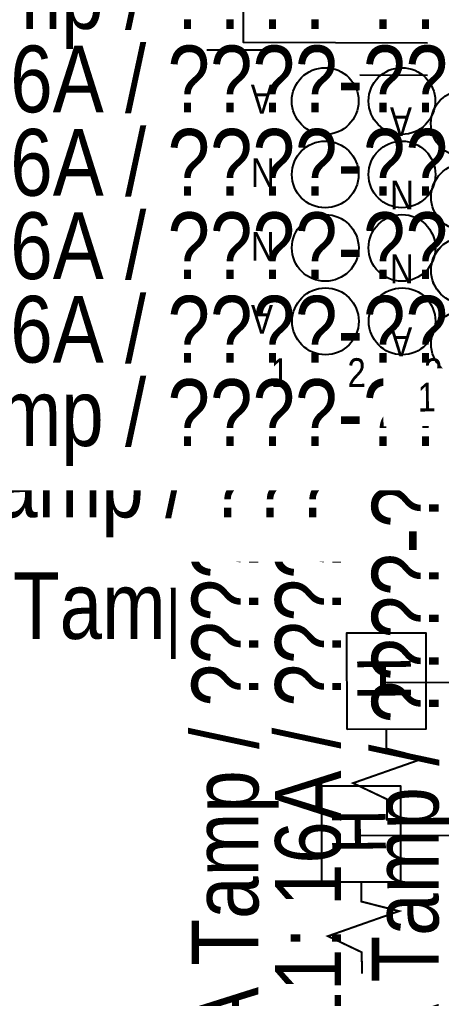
# Model space of a CAD drawing. Extents: x -24 to 1655, y -25 to 61.
# Drawn here: x -10.33 to -4.01, y -11.7 to 2.97 of the extents above; entities that cross this region are included whole.
import ezdxf
from ezdxf.enums import TextEntityAlignment as Align

# ---------------------------------------------------------------- set-up
doc = ezdxf.new("R2010")
doc.units = 0
doc.header["$MEASUREMENT"] = 0
doc.linetypes.add('DASHED', pattern=[0.75, 0.5, -0.25])
for name, color, linetype in [('01 - Diversen', 7, 'Continuous'), ('01 - Station', 7, 'Continuous'), ('PREVIEW_SOURCE', 7, 'Continuous')]:
    doc.layers.add(name, color=color, linetype=linetype)
for name, color, linetype, lineweight in [('Aansluiting LS K01', 120, 'DASHED', 0), ('Aansluiting LS K02', 52, 'DASHED', 0), ('Aansluiting LS K03', 5, 'DASHED', 0), ('Aansluiting LS K06', 30, 'DASHED', 0), ('Aansluiting LS K07', 252, 'DASHED', 0), ('Aansluiting LS K08', 244, 'DASHED', 0), ('Aansluiting LS K09', 104, 'DASHED', 0), ('Aansluiting LS K10', 1, 'DASHED', 0), ('Aansluiting LS K11', 190, 'DASHED', 0), ('Aansluiting LS K12', 201, 'DASHED', 0), ('AANSLUITKAST', 7, 'Continuous', 0)]:
    doc.layers.add(name, color=color, linetype=linetype, lineweight=lineweight)
doc.layers.add('Aansluiting LS K04', color=7, linetype='DASHED', lineweight=0, true_color=0x00f000)
doc.layers.add('Aansluiting LS K05', color=7, linetype='DASHED', lineweight=0, true_color=0xeb00eb)
doc.styles.add('TECHBASE_ARIAL_NOVA_LIGHT', font='ArialNova-Light.ttf')

# ---------------------------------------------------------------- blocks, each defined once
blk = doc.blocks.new('TB_LS KAST BEHOUDEN__40955691265E_CF6EBBA4_ANL1')
at = {"layer": '01 - Station', "const_width": 0.1}
blk.add_lwpolyline([(-4.014, 1.612), (4.014, 1.545), (4.014, -1.612), (-4.014, -1.545)], close=True, dxfattribs=at)
at = {"style": 'TECHBASE_ARIAL_NOVA_LIGHT'}
blk.add_attdef('LS_KAST', (-3.508, 0.15), '', height=1, dxfattribs=at)
blk = doc.blocks.new('TB_RT 1-12 LS__40955691265E_2D0FA900_ANL1_RT_BACK1')
at = {"linetype": 'DASHED'}
blk.add_wipeout([(-24.514, 8.123), (3.176, 8.123), (3.176, -7.515), (-24.514, -7.515)], dxfattribs=at)
at = {"layer": 'Aansluiting LS K09', "linetype": 'Continuous'}
blk.add_circle((2.263, 3.637), 0.5, dxfattribs=at)
at = {"layer": 'Aansluiting LS K10', "linetype": 'Continuous'}
blk.add_circle((2.263, 4.887), 0.5, dxfattribs=at)
at = {"layer": 'Aansluiting LS K11', "linetype": 'Continuous'}
blk.add_circle((2.263, 6.137), 0.5, dxfattribs=at)
at = {"layer": 'Aansluiting LS K12', "linetype": 'Continuous'}
blk.add_circle((2.263, 7.387), 0.5, dxfattribs=at)
at = {"layer": 'Aansluiting LS K01', "style": 'TECHBASE_ARIAL_NOVA_LIGHT'}
blk.add_attdef('RT_01:', text='', height=1, dxfattribs=at).set_placement((1.263, -6.85), align=Align.RIGHT)
at = {"layer": 'Aansluiting LS K02', "style": 'TECHBASE_ARIAL_NOVA_LIGHT'}
blk.add_attdef('RT_02:', text='', height=1, dxfattribs=at).set_placement((1.263, -5.6), align=Align.RIGHT)
at = {"layer": 'Aansluiting LS K03', "style": 'TECHBASE_ARIAL_NOVA_LIGHT'}
blk.add_attdef('RT_03:', text='', height=1, dxfattribs=at).set_placement((1.263, -4.349), align=Align.RIGHT)
at = {"layer": 'Aansluiting LS K04', "style": 'TECHBASE_ARIAL_NOVA_LIGHT'}
blk.add_attdef('RT_04:', text='', height=1, dxfattribs=at).set_placement((1.263, -3.1), align=Align.RIGHT)
at = {"layer": 'Aansluiting LS K05', "style": 'TECHBASE_ARIAL_NOVA_LIGHT'}
blk.add_attdef('RT_05:', text='', height=1, dxfattribs=at).set_placement((1.263, -1.85), align=Align.RIGHT)
at = {"layer": 'Aansluiting LS K06', "style": 'TECHBASE_ARIAL_NOVA_LIGHT'}
blk.add_attdef('RT_06:', text='', height=1, dxfattribs=at).set_placement((1.263, -0.6), align=Align.RIGHT)
at = {"layer": 'Aansluiting LS K07', "style": 'TECHBASE_ARIAL_NOVA_LIGHT'}
blk.add_attdef('RT_07:', text='', height=1, dxfattribs=at).set_placement((1.263, 0.65), align=Align.RIGHT)
at = {"layer": 'Aansluiting LS K08', "style": 'TECHBASE_ARIAL_NOVA_LIGHT'}
blk.add_attdef('RT_08:', text='', height=1, dxfattribs=at).set_placement((1.263, 1.9), align=Align.RIGHT)
at = {"layer": 'Aansluiting LS K09', "style": 'TECHBASE_ARIAL_NOVA_LIGHT'}
blk.add_attdef('RT_09:', text='', height=1, dxfattribs=at).set_placement((1.263, 3.15), align=Align.RIGHT)
at = {"layer": 'Aansluiting LS K10', "style": 'TECHBASE_ARIAL_NOVA_LIGHT'}
blk.add_attdef('RT_10:', text='', height=1, dxfattribs=at).set_placement((1.263, 4.4), align=Align.RIGHT)
at = {"layer": 'Aansluiting LS K11', "style": 'TECHBASE_ARIAL_NOVA_LIGHT'}
blk.add_attdef('RT_11:', text='', height=1, dxfattribs=at).set_placement((1.263, 5.633), align=Align.RIGHT)
at = {"layer": 'Aansluiting LS K12', "style": 'TECHBASE_ARIAL_NOVA_LIGHT'}
blk.add_attdef('RT_12:', text='', height=1, dxfattribs=at).set_placement((1.263, 6.883), align=Align.RIGHT)
blk = doc.blocks.new('TB_RT 1-10 LS__40955691265E_CA5A1F55_ANL1_RT_BACK1')
at = {"linetype": 'DASHED'}
blk.add_wipeout([(-23.853, 6.25), (3.837, 6.25), (3.837, -6.98), (-23.853, -6.98)], dxfattribs=at)
at = {"layer": 'Aansluiting LS K01', "style": 'TECHBASE_ARIAL_NOVA_LIGHT'}
blk.add_attdef('RT_01:', text='', height=1, dxfattribs=at).set_placement((1.924, -6.315), align=Align.RIGHT)
at = {"layer": 'Aansluiting LS K02', "style": 'TECHBASE_ARIAL_NOVA_LIGHT'}
blk.add_attdef('RT_02:', text='', height=1, dxfattribs=at).set_placement((1.924, -5.065), align=Align.RIGHT)
at = {"layer": 'Aansluiting LS K03', "style": 'TECHBASE_ARIAL_NOVA_LIGHT'}
blk.add_attdef('RT_03:', text='', height=1, dxfattribs=at).set_placement((1.924, -3.814), align=Align.RIGHT)
at = {"layer": 'Aansluiting LS K04', "style": 'TECHBASE_ARIAL_NOVA_LIGHT'}
blk.add_attdef('RT_04:', text='', height=1, dxfattribs=at).set_placement((1.924, -2.565), align=Align.RIGHT)
at = {"layer": 'Aansluiting LS K05', "style": 'TECHBASE_ARIAL_NOVA_LIGHT'}
blk.add_attdef('RT_05:', text='', height=1, dxfattribs=at).set_placement((1.924, -1.315), align=Align.RIGHT)
at = {"layer": 'Aansluiting LS K06', "style": 'TECHBASE_ARIAL_NOVA_LIGHT'}
blk.add_attdef('RT_06:', text='', height=1, dxfattribs=at).set_placement((1.924, -0.065), align=Align.RIGHT)
at = {"layer": 'Aansluiting LS K07', "style": 'TECHBASE_ARIAL_NOVA_LIGHT'}
blk.add_attdef('RT_07:', text='', height=1, dxfattribs=at).set_placement((1.924, 1.185), align=Align.RIGHT)
at = {"layer": 'Aansluiting LS K08', "style": 'TECHBASE_ARIAL_NOVA_LIGHT'}
blk.add_attdef('RT_08:', text='', height=1, dxfattribs=at).set_placement((1.924, 2.435), align=Align.RIGHT)
at = {"layer": 'Aansluiting LS K09', "style": 'TECHBASE_ARIAL_NOVA_LIGHT'}
blk.add_attdef('RT_09:', text='', height=1, dxfattribs=at).set_placement((1.924, 3.685), align=Align.RIGHT)
at = {"layer": 'Aansluiting LS K10', "style": 'TECHBASE_ARIAL_NOVA_LIGHT'}
blk.add_attdef('RT_10:', text='', height=1, dxfattribs=at).set_placement((1.924, 4.935), align=Align.RIGHT)
blk = doc.blocks.new('TB_RT 1-8 LS__40955691265E_F9EFD97A_ANL1_RT_BACK1')
at = {"linetype": 'DASHED'}
blk.add_wipeout([(-24.771, 6.051), (2.919, 6.051), (2.919, -4.825), (-24.771, -4.825)], dxfattribs=at)
at = {"layer": 'Aansluiting LS K07', "linetype": 'Continuous'}
blk.add_circle((2.006, 3.827), 0.5, dxfattribs=at)
at = {"layer": 'Aansluiting LS K08', "linetype": 'Continuous'}
blk.add_circle((2.006, 5.077), 0.5, dxfattribs=at)
at = {"layer": 'Aansluiting LS K01', "style": 'TECHBASE_ARIAL_NOVA_LIGHT'}
blk.add_attdef('RT_01:', text='', height=1, dxfattribs=at).set_placement((1.006, -4.16), align=Align.RIGHT)
at = {"layer": 'Aansluiting LS K02', "style": 'TECHBASE_ARIAL_NOVA_LIGHT'}
blk.add_attdef('RT_02:', text='', height=1, dxfattribs=at).set_placement((1.006, -2.91), align=Align.RIGHT)
at = {"layer": 'Aansluiting LS K03', "style": 'TECHBASE_ARIAL_NOVA_LIGHT'}
blk.add_attdef('RT_03:', text='', height=1, dxfattribs=at).set_placement((1.006, -1.659), align=Align.RIGHT)
at = {"layer": 'Aansluiting LS K04', "style": 'TECHBASE_ARIAL_NOVA_LIGHT'}
blk.add_attdef('RT_04:', text='', height=1, dxfattribs=at).set_placement((1.006, -0.41), align=Align.RIGHT)
at = {"layer": 'Aansluiting LS K05', "style": 'TECHBASE_ARIAL_NOVA_LIGHT'}
blk.add_attdef('RT_05:', text='', height=1, dxfattribs=at).set_placement((1.006, 0.84), align=Align.RIGHT)
at = {"layer": 'Aansluiting LS K06', "style": 'TECHBASE_ARIAL_NOVA_LIGHT'}
blk.add_attdef('RT_06:', text='', height=1, dxfattribs=at).set_placement((1.006, 2.09), align=Align.RIGHT)
at = {"layer": 'Aansluiting LS K07', "style": 'TECHBASE_ARIAL_NOVA_LIGHT'}
blk.add_attdef('RT_07:', text='', height=1, dxfattribs=at).set_placement((1.006, 3.34), align=Align.RIGHT)
at = {"layer": 'Aansluiting LS K08', "style": 'TECHBASE_ARIAL_NOVA_LIGHT'}
blk.add_attdef('RT_08:', text='', height=1, dxfattribs=at).set_placement((1.006, 4.59), align=Align.RIGHT)
blk = doc.blocks.new('TB_RT 1-6 LS__40955691265E_C92ADE7D_ANL1_RT_BACK1')
at = {"linetype": 'DASHED'}
blk.add_wipeout([(-24.248, 4.978), (3.442, 4.978), (3.442, -3.387), (-24.248, -3.387)], dxfattribs=at)
at = {"layer": 'Aansluiting LS K01', "style": 'TECHBASE_ARIAL_NOVA_LIGHT'}
blk.add_attdef('RT_01:', text='', height=1, dxfattribs=at).set_placement((1.529, -2.722), align=Align.RIGHT)
at = {"layer": 'Aansluiting LS K02', "style": 'TECHBASE_ARIAL_NOVA_LIGHT'}
blk.add_attdef('RT_02:', text='', height=1, dxfattribs=at).set_placement((1.529, -1.472), align=Align.RIGHT)
at = {"layer": 'Aansluiting LS K03', "style": 'TECHBASE_ARIAL_NOVA_LIGHT'}
blk.add_attdef('RT_03:', text='', height=1, dxfattribs=at).set_placement((1.529, -0.221), align=Align.RIGHT)
at = {"layer": 'Aansluiting LS K04', "style": 'TECHBASE_ARIAL_NOVA_LIGHT'}
blk.add_attdef('RT_04:', text='', height=1, dxfattribs=at).set_placement((1.529, 1.028), align=Align.RIGHT)
at = {"layer": 'Aansluiting LS K05', "style": 'TECHBASE_ARIAL_NOVA_LIGHT'}
blk.add_attdef('RT_05:', text='', height=1, dxfattribs=at).set_placement((1.529, 2.278), align=Align.RIGHT)
at = {"layer": 'Aansluiting LS K06', "style": 'TECHBASE_ARIAL_NOVA_LIGHT'}
blk.add_attdef('RT_06:', text='', height=1, dxfattribs=at).set_placement((1.529, 3.528), align=Align.RIGHT)
blk = doc.blocks.new('TB_LS Kast RT 1-8 L-R__40955691265E_1401D99F_ANL1')
at = {"layer": 'AANSLUITKAST'}
blk.add_lwpolyline([(-4.532, -0.403), (-4.213, 0.063)], dxfattribs=at)
for centre in [(-3.913, 0.5), (-4.78, -0.871)]:
    blk.add_circle(centre, 0.5, dxfattribs=at)
at = {"color": 7, "style": 'TECHBASE_ARIAL_NOVA_LIGHT'}
for tag, p in [('RI8', (-4.566, -1.763)), ('RI7', (-3.262, -1.763)), ('RI6', (-1.957, -1.763)), ('RI5', (-0.653, -1.763)), ('RI4', (0.651, -1.763)), ('RI3', (1.956, -1.763)), ('RI2', (3.26, -1.763)), ('RI1', (4.565, -1.763))]:
    blk.add_attdef(tag, text='', height=0.5, rotation=90, dxfattribs=at).set_placement(p, align=Align.RIGHT)
at = {"layer": 'AANSLUITKAST', "attachment_point": 1, "style": 'TECHBASE_ARIAL_NOVA_LIGHT'}
for s, width, gutter_width, insert, char_height, rotation in [('8', 2.03256, 3.459, (-4.749, 1.372), 0.692, 88.7016), ('L', 1.51422, 4.229, (-5.428, 1.281), 0.846, 358.7016), ('R', 1.40201, 4.229, (-6.353, -0.599), 0.846, 358.7016)]:
    blk.add_mtext_dynamic_manual_height_columns(s, width=width, gutter_width=gutter_width, heights=[0], dxfattribs=dict(at, insert=insert, char_height=char_height, rotation=rotation))
blk = doc.blocks.new('TB_LS Kast RT 1-4 L-R__40955691265E_97770BF3_ANL1')
at = {"layer": 'AANSLUITKAST'}
blk.add_lwpolyline([(-4.532, -0.403), (-4.213, 0.063)], dxfattribs=at)
for centre in [(-3.913, 0.5), (-4.78, -0.871)]:
    blk.add_circle(centre, 0.5, dxfattribs=at)
at = {"color": 7, "style": 'TECHBASE_ARIAL_NOVA_LIGHT'}
for tag, p in [('RI4', (-4.566, -1.763)), ('RI3', (-3.262, -1.763)), ('RI2', (-1.957, -1.763)), ('RI1', (-0.653, -1.763))]:
    blk.add_attdef(tag, text='', height=0.5, rotation=90, dxfattribs=at).set_placement(p, align=Align.RIGHT)
at = {"layer": 'AANSLUITKAST', "attachment_point": 1, "style": 'TECHBASE_ARIAL_NOVA_LIGHT'}
for s, width, gutter_width, insert, char_height, rotation in [('4', 2.03256, 3.459, (-4.749, 1.372), 0.692, 88.7016), ('L', 1.51422, 4.229, (-5.428, 1.281), 0.846, 358.7016), ('R', 1.40201, 4.229, (-6.353, -0.599), 0.846, 358.7016)]:
    blk.add_mtext_dynamic_manual_height_columns(s, width=width, gutter_width=gutter_width, heights=[0], dxfattribs=dict(at, insert=insert, char_height=char_height, rotation=rotation))
blk = doc.blocks.new('TB_12 RICHTINGEN LS REK__40955691265E_CB7427F3_ANL1')
at = {"color": 6, "const_width": 0.02}
for points in [[(-8.625, 0.267), (-8.762, 0.269)], [(-7.429, 0.268), (-7.565, 0.271)], [(-6.232, 0.27), (-6.368, 0.27)], [(-5.036, 0.271), (-5.172, 0.273)]]:
    blk.add_lwpolyline(points, dxfattribs=at)
at = {"color": 6}
for centre in [(-9.292, 0.267), (-8.095, 0.269), (-6.899, 0.27), (-5.702, 0.271), (-4.506, 0.272)]:
    blk.add_circle(centre, 0.53, dxfattribs=at)
at = {"char_height": 0.5, "attachment_point": 3, "style": 'TECHBASE_ARIAL_NOVA_LIGHT'}
for s, insert in [('1', (-9.935, -0.263)), ('2', (-8.504, -0.262)), ('3', (-7.276, -0.261)), ('4', (-6.103, -0.268)), ('5', (-4.965, -0.281)), ('6', (-3.751, -0.304))]:
    blk.add_mtext_dynamic_manual_height_columns(s, width=0.66519, gutter_width=2.5, heights=[0], dxfattribs=dict(at, insert=insert))
at = {"color": 6, "style": 'TECHBASE_ARIAL_NOVA_LIGHT'}
for tag, p in [('RI10', (8.118, 1.019)), ('RI11', (9.315, 1.02)), ('RI12', (10.511, 1.019)), ('RI1', (-9.057, 1.049)), ('RI2', (-7.862, 1.052)), ('RI3', (-6.664, 1.051)), ('RI4', (-5.469, 1.055)), ('RI5', (-4.272, 1.056)), ('RI6', (-3.076, 1.057)), ('RI7', (4.529, 1.022)), ('RI8', (5.725, 1.021)), ('RI9', (6.922, 1.021))]:
    blk.add_attdef(tag, p, '', height=0.5, rotation=90, dxfattribs=at)
blk = doc.blocks.new('TB_10 RICHTINGEN LS REK__40955691265E_9FDC15B1_ANL1')
at = {"color": 6, "const_width": 0.02}
for points in [[(-8.225, 0.031), (-8.362, 0.033)], [(-7.029, 0.031), (-7.165, 0.031)], [(-5.832, 0.031), (-5.969, 0.033)], [(-4.636, 0.031), (-4.772, 0.033)]]:
    blk.add_lwpolyline(points, dxfattribs=at)
at = {"color": 6}
for centre in [(-8.892, 0.032), (-7.695, 0.032), (-6.499, 0.032), (-5.302, 0.032), (-4.106, 0.032)]:
    blk.add_circle(centre, 0.53, dxfattribs=at)
at = {"char_height": 0.5, "attachment_point": 3, "style": 'TECHBASE_ARIAL_NOVA_LIGHT'}
for s, insert in [('1', (-9.302, -0.498)), ('2', (-8.074, -0.499)), ('3', (-6.901, -0.507)), ('4', (-5.762, -0.521)), ('5', (-4.548, -0.545))]:
    blk.add_mtext_dynamic_manual_height_columns(s, width=0.66519, gutter_width=2.5, heights=[0], dxfattribs=dict(at, insert=insert))
at = {"color": 6, "style": 'TECHBASE_ARIAL_NOVA_LIGHT'}
for tag, p in [('RI10', (8.518, 0.784)), ('RI1', (-8.657, 0.813)), ('RI2', (-7.462, 0.817)), ('RI3', (-6.264, 0.816)), ('RI4', (-5.069, 0.819)), ('RI5', (-3.873, 0.821)), ('RI6', (3.718, 0.822)), ('RI7', (4.929, 0.787)), ('RI8', (6.125, 0.786)), ('RI9', (7.322, 0.785))]:
    blk.add_attdef(tag, p, '', height=0.5, rotation=90, dxfattribs=at)
blk = doc.blocks.new('TB_8 RICHTINGEN LS REK__40955691265E_42F37574_ANL1')
at = {"const_width": 0.02}
for points in [[(-7.029, 0.023), (-7.165, 0.024)], [(-5.832, 0.025), (-5.969, 0.027)], [(-4.636, 0.026), (-4.772, 0.028)]]:
    blk.add_lwpolyline(points, dxfattribs=at)
at = {"color": 6}
for centre in [(-7.695, 0.024), (-6.499, 0.025), (-5.302, 0.026), (-4.106, 0.027)]:
    blk.add_circle(centre, 0.53, dxfattribs=at)
at = {"char_height": 0.5, "attachment_point": 3, "style": 'TECHBASE_ARIAL_NOVA_LIGHT'}
for s, insert in [('1', (-8.073, -0.508)), ('2', (-6.9, -0.514)), ('3', (-5.762, -0.527)), ('4', (-4.548, -0.55))]:
    blk.add_mtext_dynamic_manual_height_columns(s, width=0.66519, gutter_width=2.5, heights=[0], dxfattribs=dict(at, insert=insert))
at = {"color": 6, "style": 'TECHBASE_ARIAL_NOVA_LIGHT'}
for tag, p in [('RI1', (-7.461, 0.805)), ('RI2', (-6.266, 0.808)), ('RI3', (-5.068, 0.807)), ('RI4', (-3.873, 0.811)), ('RI5', (3.753, 0.831)), ('RI6', (4.95, 0.833)), ('RI7', (6.125, 0.832)), ('RI8', (7.322, 0.832))]:
    blk.add_attdef(tag, p, '', height=0.5, rotation=90, dxfattribs=at)
blk = doc.blocks.new('TB_8 RICHTINGEN LS REK KLEIN__40955691265E_4B99F24F_ANL1')
at = {"color": 6}
blk.add_circle((-4.12, -0.004), 0.53, dxfattribs=at)
at = {"insert": (-4.497, -0.535), "char_height": 0.5, "attachment_point": 3, "style": 'TECHBASE_ARIAL_NOVA_LIGHT'}
blk.add_mtext_dynamic_manual_height_columns('1', width=0.66519, gutter_width=2.5, heights=[0], dxfattribs=at)
at = {"color": 6, "style": 'TECHBASE_ARIAL_NOVA_LIGHT'}
for tag, p in [('RI1', (-3.885, 0.777)), ('RI2', (-2.69, 0.781)), ('RI3', (-1.492, 0.78)), ('RI4', (-0.297, 0.784)), ('RI5', (0.929, 0.804)), ('RI6', (2.125, 0.805)), ('RI7', (3.301, 0.805)), ('RI8', (4.497, 0.804))]:
    blk.add_attdef(tag, p, '', height=0.5, rotation=90, dxfattribs=at)
blk = doc.blocks.new('TB_RT 1-12 OV__40955691265E_7A08A9BD_ANL1_RT_BACK1')
at = {"linetype": 'DASHED'}
blk.add_wipeout([(-21.905, 7.992), (5.785, 7.992), (5.785, -7.646), (-21.905, -7.646)], dxfattribs=at)
at = {"layer": 'Aansluiting LS K10', "linetype": 'Continuous'}
for centre in [(1.122, 4.756), (2.372, 4.756)]:
    blk.add_circle(centre, 0.5, dxfattribs=at)
at = {"layer": 'Aansluiting LS K11', "linetype": 'Continuous'}
for centre in [(1.122, 6.006), (2.372, 6.006)]:
    blk.add_circle(centre, 0.5, dxfattribs=at)
at = {"layer": 'Aansluiting LS K12', "linetype": 'Continuous'}
for centre in [(1.122, 7.256), (2.372, 7.256)]:
    blk.add_circle(centre, 0.5, dxfattribs=at)
at = {"layer": 'Aansluiting LS K01', "style": 'TECHBASE_ARIAL_NOVA_LIGHT'}
blk.add_attdef('RT_01:', text='', height=1, dxfattribs=at).set_placement((0.122, -6.981), align=Align.RIGHT)
at = {"layer": 'Aansluiting LS K02', "style": 'TECHBASE_ARIAL_NOVA_LIGHT'}
blk.add_attdef('RT_02:', text='', height=1, dxfattribs=at).set_placement((0.122, -5.731), align=Align.RIGHT)
at = {"layer": 'Aansluiting LS K03', "style": 'TECHBASE_ARIAL_NOVA_LIGHT'}
blk.add_attdef('RT_03:', text='', height=1, dxfattribs=at).set_placement((0.122, -4.48), align=Align.RIGHT)
at = {"layer": 'Aansluiting LS K04', "style": 'TECHBASE_ARIAL_NOVA_LIGHT'}
blk.add_attdef('RT_04:', text='', height=1, dxfattribs=at).set_placement((0.122, -3.231), align=Align.RIGHT)
at = {"layer": 'Aansluiting LS K05', "style": 'TECHBASE_ARIAL_NOVA_LIGHT'}
blk.add_attdef('RT_05:', text='', height=1, dxfattribs=at).set_placement((0.122, -1.981), align=Align.RIGHT)
at = {"layer": 'Aansluiting LS K06', "style": 'TECHBASE_ARIAL_NOVA_LIGHT'}
blk.add_attdef('RT_06:', text='', height=1, dxfattribs=at).set_placement((0.122, -0.731), align=Align.RIGHT)
at = {"layer": 'Aansluiting LS K07', "style": 'TECHBASE_ARIAL_NOVA_LIGHT'}
blk.add_attdef('RT_07:', text='', height=1, dxfattribs=at).set_placement((0.122, 0.519), align=Align.RIGHT)
at = {"layer": 'Aansluiting LS K08', "style": 'TECHBASE_ARIAL_NOVA_LIGHT'}
blk.add_attdef('RT_08:', text='', height=1, dxfattribs=at).set_placement((0.122, 1.769), align=Align.RIGHT)
at = {"layer": 'Aansluiting LS K09', "style": 'TECHBASE_ARIAL_NOVA_LIGHT'}
blk.add_attdef('RT_09:', text='', height=1, dxfattribs=at).set_placement((0.122, 3.019), align=Align.RIGHT)
at = {"layer": 'Aansluiting LS K10', "style": 'TECHBASE_ARIAL_NOVA_LIGHT'}
blk.add_attdef('RT_10:', text='', height=1, dxfattribs=at).set_placement((0.122, 4.269), align=Align.RIGHT)
at = {"layer": 'Aansluiting LS K11', "style": 'TECHBASE_ARIAL_NOVA_LIGHT'}
blk.add_attdef('RT_11:', text='', height=1, dxfattribs=at).set_placement((0.122, 5.502), align=Align.RIGHT)
at = {"layer": 'Aansluiting LS K12', "style": 'TECHBASE_ARIAL_NOVA_LIGHT'}
blk.add_attdef('RT_12:', text='', height=1, dxfattribs=at).set_placement((0.122, 6.752), align=Align.RIGHT)
blk = doc.blocks.new('TB_RT 1-10 OV__40955691265E_E2FCEF29_ANL1_RT_BACK1')
at = {"linetype": 'DASHED'}
blk.add_wipeout([(-22.091, 8.072), (5.599, 8.072), (5.599, -5.159), (-22.091, -5.159)], dxfattribs=at)
at = {"layer": 'Aansluiting LS K01', "style": 'TECHBASE_ARIAL_NOVA_LIGHT'}
blk.add_attdef('RT_01:', text='', height=1, dxfattribs=at).set_placement((-0.064, -4.493), align=Align.RIGHT)
at = {"layer": 'Aansluiting LS K02', "style": 'TECHBASE_ARIAL_NOVA_LIGHT'}
blk.add_attdef('RT_02:', text='', height=1, dxfattribs=at).set_placement((-0.064, -3.243), align=Align.RIGHT)
at = {"layer": 'Aansluiting LS K03', "style": 'TECHBASE_ARIAL_NOVA_LIGHT'}
blk.add_attdef('RT_03:', text='', height=1, dxfattribs=at).set_placement((-0.064, -1.993), align=Align.RIGHT)
at = {"layer": 'Aansluiting LS K04', "style": 'TECHBASE_ARIAL_NOVA_LIGHT'}
blk.add_attdef('RT_04:', text='', height=1, dxfattribs=at).set_placement((-0.064, -0.743), align=Align.RIGHT)
at = {"layer": 'Aansluiting LS K05', "style": 'TECHBASE_ARIAL_NOVA_LIGHT'}
blk.add_attdef('RT_05:', text='', height=1, dxfattribs=at).set_placement((-0.064, 0.507), align=Align.RIGHT)
at = {"layer": 'Aansluiting LS K06', "style": 'TECHBASE_ARIAL_NOVA_LIGHT'}
blk.add_attdef('RT_06:', text='', height=1, dxfattribs=at).set_placement((-0.064, 1.757), align=Align.RIGHT)
at = {"layer": 'Aansluiting LS K07', "style": 'TECHBASE_ARIAL_NOVA_LIGHT'}
blk.add_attdef('RT_07:', text='', height=1, dxfattribs=at).set_placement((-0.064, 3.007), align=Align.RIGHT)
at = {"layer": 'Aansluiting LS K08', "style": 'TECHBASE_ARIAL_NOVA_LIGHT'}
blk.add_attdef('RT_08:', text='', height=1, dxfattribs=at).set_placement((-0.064, 4.257), align=Align.RIGHT)
at = {"layer": 'Aansluiting LS K09', "style": 'TECHBASE_ARIAL_NOVA_LIGHT'}
blk.add_attdef('RT_09:', text='', height=1, dxfattribs=at).set_placement((-0.064, 5.507), align=Align.RIGHT)
at = {"layer": 'Aansluiting LS K10', "style": 'TECHBASE_ARIAL_NOVA_LIGHT'}
blk.add_attdef('RT_10:', text='', height=1, dxfattribs=at).set_placement((-0.064, 6.757), align=Align.RIGHT)
blk = doc.blocks.new('TB_RT 1-8 OV__40955691265E_F4D21E08_ANL1_RT_BACK1')
at = {"linetype": 'DASHED'}
blk.add_wipeout([(-22.158, 5.514), (5.532, 5.514), (5.532, -5.362), (-22.158, -5.362)], dxfattribs=at)
at = {"layer": 'Aansluiting LS K08', "linetype": 'Continuous'}
for centre in [(0.869, 4.54), (2.119, 4.54), (3.369, 4.54)]:
    blk.add_circle(centre, 0.5, dxfattribs=at)
at = {"layer": 'Aansluiting LS K01', "style": 'TECHBASE_ARIAL_NOVA_LIGHT'}
blk.add_attdef('RT_01:', text='', height=1, dxfattribs=at).set_placement((-0.131, -4.697), align=Align.RIGHT)
at = {"layer": 'Aansluiting LS K02', "style": 'TECHBASE_ARIAL_NOVA_LIGHT'}
blk.add_attdef('RT_02:', text='', height=1, dxfattribs=at).set_placement((-0.131, -3.447), align=Align.RIGHT)
at = {"layer": 'Aansluiting LS K03', "style": 'TECHBASE_ARIAL_NOVA_LIGHT'}
blk.add_attdef('RT_03:', text='', height=1, dxfattribs=at).set_placement((-0.131, -2.196), align=Align.RIGHT)
at = {"layer": 'Aansluiting LS K04', "style": 'TECHBASE_ARIAL_NOVA_LIGHT'}
blk.add_attdef('RT_04:', text='', height=1, dxfattribs=at).set_placement((-0.131, -0.947), align=Align.RIGHT)
at = {"layer": 'Aansluiting LS K05', "style": 'TECHBASE_ARIAL_NOVA_LIGHT'}
blk.add_attdef('RT_05:', text='', height=1, dxfattribs=at).set_placement((-0.131, 0.303), align=Align.RIGHT)
at = {"layer": 'Aansluiting LS K06', "style": 'TECHBASE_ARIAL_NOVA_LIGHT'}
blk.add_attdef('RT_06:', text='', height=1, dxfattribs=at).set_placement((-0.131, 1.553), align=Align.RIGHT)
at = {"layer": 'Aansluiting LS K07', "style": 'TECHBASE_ARIAL_NOVA_LIGHT'}
blk.add_attdef('RT_07:', text='', height=1, dxfattribs=at).set_placement((-0.131, 2.803), align=Align.RIGHT)
at = {"layer": 'Aansluiting LS K08', "style": 'TECHBASE_ARIAL_NOVA_LIGHT'}
blk.add_attdef('RT_08:', text='', height=1, dxfattribs=at).set_placement((-0.131, 4.053), align=Align.RIGHT)
blk = doc.blocks.new('TB_RT 1-6 OV__40955691265E_6EBA4A7D_ANL1_RT_BACK1')
at = {"linetype": 'DASHED'}
blk.add_wipeout([(-22.692, 4.277), (4.998, 4.277), (4.998, -4.089), (-22.692, -4.089)], dxfattribs=at)
at = {"layer": 'Aansluiting LS K01', "style": 'TECHBASE_ARIAL_NOVA_LIGHT'}
blk.add_attdef('RT_01:', text='', height=1, dxfattribs=at).set_placement((-0.665, -3.424), align=Align.RIGHT)
at = {"layer": 'Aansluiting LS K02', "style": 'TECHBASE_ARIAL_NOVA_LIGHT'}
blk.add_attdef('RT_02:', text='', height=1, dxfattribs=at).set_placement((-0.665, -2.174), align=Align.RIGHT)
at = {"layer": 'Aansluiting LS K03', "style": 'TECHBASE_ARIAL_NOVA_LIGHT'}
blk.add_attdef('RT_03:', text='', height=1, dxfattribs=at).set_placement((-0.665, -0.923), align=Align.RIGHT)
at = {"layer": 'Aansluiting LS K04', "style": 'TECHBASE_ARIAL_NOVA_LIGHT'}
blk.add_attdef('RT_04:', text='', height=1, dxfattribs=at).set_placement((-0.665, 0.326), align=Align.RIGHT)
at = {"layer": 'Aansluiting LS K05', "style": 'TECHBASE_ARIAL_NOVA_LIGHT'}
blk.add_attdef('RT_05:', text='', height=1, dxfattribs=at).set_placement((-0.665, 1.576), align=Align.RIGHT)
at = {"layer": 'Aansluiting LS K06', "style": 'TECHBASE_ARIAL_NOVA_LIGHT'}
blk.add_attdef('RT_06:', text='', height=1, dxfattribs=at).set_placement((-0.665, 2.826), align=Align.RIGHT)
blk = doc.blocks.new('TB_12 RICHTING REK OV__40955691265E_88101BEB_ANL1')
at = {"color": 6, "linetype": 'Continuous', "const_width": 0.03}
blk.add_lwpolyline([(-11.331, 5.202), (-11.011, 5.203), (-10.769, 5.711), (-10.394, 4.644), (-10.25, 5.211), (-9.962, 5.212)], dxfattribs=at)
at = {"color": 6}
blk.add_lwpolyline([(-9.962, 5.802), (-8.518, 5.803), (-8.517, 4.623), (-9.962, 4.622)], close=True, dxfattribs=at)
blk.add_lwpolyline([(-6.512, 2.992), (-9.267, 3.001), (-9.26, 5.284)], dxfattribs=at)
at = {"color": 6, "insert": (-9.536, 5.646), "char_height": 0.804, "attachment_point": 1, "rotation": 0.4536, "style": 'TECHBASE_ARIAL_NOVA_LIGHT'}
blk.add_mtext_dynamic_manual_height_columns('H', width=1.0698, gutter_width=4.021, heights=[0], dxfattribs=at)
at = {"color": 7, "style": 'TECHBASE_ARIAL_NOVA_LIGHT'}
for tag, p in [('RI10', (4.866, 2.527)), ('RI11', (6.043, 2.528)), ('RI12', (7.182, 2.527)), ('RI1', (-5.517, 2.526)), ('RI2', (-4.322, 2.53)), ('RI3', (-3.194, 2.528)), ('RI4', (-2.025, 2.532)), ('RI5', (-0.904, 2.533)), ('RI6', (0.292, 2.534)), ('RI7', (1.369, 2.524)), ('RI8', (2.533, 2.536)), ('RI9', (3.717, 2.516))]:
    blk.add_attdef(tag, p, '', height=0.5, rotation=90, dxfattribs=at)
blk = doc.blocks.new('TB_12 RICHTINGEN REK OV REVERSE__40955691265E_A5609E9E_ANL1')
at = {"color": 6}
blk.add_lwpolyline([(-6.514, 2.506), (-7.527, 2.509)], dxfattribs=at)
at = {"layer": '01 - Diversen', "color": 6}
for centre in [(-5.752, 1.745), (-4.602, 1.745), (-5.751, 0.645), (-4.601, 0.645), (-5.75, -0.456), (-4.601, -0.456), (-5.748, -1.556), (-4.599, -1.556)]:
    blk.add_circle(centre, 0.5, dxfattribs=at)
at = {"color": 7, "style": 'TECHBASE_ARIAL_NOVA_LIGHT'}
for tag, p in [('RI10', (4.376, 2.5)), ('RI11', (5.553, 2.501)), ('RI12', (6.692, 2.5)), ('RI1', (-6.007, 2.499)), ('RI2', (-4.813, 2.502)), ('RI3', (-3.684, 2.501)), ('RI4', (-2.515, 2.505)), ('RI5', (-1.395, 2.506)), ('RI6', (-0.198, 2.507)), ('RI7', (0.878, 2.497)), ('RI8', (2.043, 2.509)), ('RI9', (3.227, 2.489))]:
    blk.add_attdef(tag, text='', height=0.5, rotation=270, dxfattribs=at).set_placement(p, align=Align.RIGHT)
at = {"layer": '01 - Diversen', "color": 6, "char_height": 0.431, "attachment_point": 3, "rotation": 180, "style": 'TECHBASE_ARIAL_NOVA_LIGHT'}
for s, insert in [('A', (-6.865, 1.557)), ('N', (-6.863, 0.457)), ('N', (-6.866, -0.647)), ('A', (-6.863, -1.741))]:
    blk.add_mtext_dynamic_manual_height_columns(s, width=0.57278, gutter_width=2.153, heights=[0], dxfattribs=dict(at, insert=insert))
at = {"layer": '01 - Diversen', "char_height": 0.431, "attachment_point": 3, "rotation": 0.4219, "style": 'TECHBASE_ARIAL_NOVA_LIGHT'}
for s, insert in [('1', (-6.294, -2.109)), ('2', (-5.144, -2.108)), ('3', (-3.995, -2.11))]:
    blk.add_mtext_dynamic_manual_height_columns(s, width=0.57278, gutter_width=2.153, heights=[0], dxfattribs=dict(at, insert=insert))
blk = doc.blocks.new('TB_8 RICHTINGEN REK OV__40955691265E_C2C3EC9B_ANL1')
at = {"color": 6, "linetype": 'Continuous', "const_width": 0.03}
blk.add_lwpolyline([(-9.039, 4.825), (-8.718, 4.825), (-8.476, 5.334), (-8.101, 4.266), (-7.958, 4.834), (-7.669, 4.834)], dxfattribs=at)
at = {"color": 6}
blk.add_lwpolyline([(-7.67, 5.424), (-6.225, 5.425), (-6.224, 4.245), (-7.669, 4.244)], close=True, dxfattribs=at)
blk.add_lwpolyline([(-4.22, 2.614), (-6.974, 2.623), (-6.968, 4.906)], dxfattribs=at)
at = {"color": 6, "insert": (-7.243, 5.268), "char_height": 0.804, "attachment_point": 1, "rotation": 0.4536, "style": 'TECHBASE_ARIAL_NOVA_LIGHT'}
blk.add_mtext_dynamic_manual_height_columns('H', width=1.0698, gutter_width=4.021, heights=[0], dxfattribs=at)
at = {"color": 7, "style": 'TECHBASE_ARIAL_NOVA_LIGHT'}
for tag, p in [('RI1', (-3.433, 2.189)), ('RI2', (-2.274, 2.197)), ('RI3', (-1.11, 2.191)), ('RI4', (-0.05, 2.158)), ('RI5', (1.005, 2.152)), ('RI6', (2.095, 2.149)), ('RI7', (3.171, 2.139)), ('RI8', (4.336, 2.151))]:
    blk.add_attdef(tag, p, '', height=0.5, rotation=90, dxfattribs=at)
blk = doc.blocks.new('TB_8 RICHTINGEN REK OV REVERSE__40955691265E_591659E4_ANL1')
at = {"color": 6}
for points in [[(-4.22, 2.614), (-6.974, 2.623), (-6.968, 4.906)], [(-4.221, 2.128), (-5.234, 2.131)]]:
    blk.add_lwpolyline(points, dxfattribs=at)
at = {"layer": '01 - Diversen', "color": 6}
for centre in [(-3.668, 1.408), (-3.666, 0.307), (-3.666, -0.793), (-3.665, -0.793), (-3.664, -1.893)]:
    blk.add_circle(centre, 0.5, dxfattribs=at)
at = {"color": 7, "style": 'TECHBASE_ARIAL_NOVA_LIGHT'}
for tag, p in [('RI1', (-3.923, 2.162)), ('RI2', (-2.728, 2.165)), ('RI3', (-1.6, 2.164)), ('RI4', (-0.523, 2.168)), ('RI5', (0.563, 2.169)), ('RI6', (1.575, 2.182)), ('RI7', (2.651, 2.171)), ('RI8', (3.816, 2.183))]:
    blk.add_attdef(tag, text='', height=0.5, rotation=270, dxfattribs=at).set_placement(p, align=Align.RIGHT)
at = {"layer": '01 - Diversen', "color": 6, "char_height": 0.431, "attachment_point": 3, "rotation": 180, "style": 'TECHBASE_ARIAL_NOVA_LIGHT'}
for s, insert in [('A', (-4.781, 1.22)), ('N', (-4.779, 0.12)), ('N', (-4.782, -0.985)), ('A', (-4.778, -2.079))]:
    blk.add_mtext_dynamic_manual_height_columns(s, width=0.57278, gutter_width=2.153, heights=[0], dxfattribs=dict(at, insert=insert))
at = {"layer": '01 - Diversen', "insert": (-4.094, -2.475), "char_height": 0.431, "attachment_point": 3, "rotation": 0.4219, "style": 'TECHBASE_ARIAL_NOVA_LIGHT', "bg_fill": 2}
blk.add_mtext_dynamic_manual_height_columns('1', width=0.57278, gutter_width=2.153, heights=[0], dxfattribs=at)

msp = doc.modelspace()

# ---------------------------------------------------------------- block references
at = {"layer": 'PREVIEW_SOURCE'}
msp.add_blockref('TB_LS KAST BEHOUDEN__40955691265E_CF6EBBA4_ANL1', (0, 0), dxfattribs=at)

# ---------------------------------------------------------------- next in the draw order: block references
ref = msp.add_blockref('TB_RT 1-12 LS__40955691265E_2D0FA900_ANL1_RT_BACK1', (0, 0), dxfattribs=dict(at, rotation=90.00000000000001))
ref.add_attrib('RT_12:', 'RT 12: 80A Tamp / ????-?? / 150AL', dxfattribs={"layer": 'Aansluiting LS K12', "height": 1, "rotation": 90, "style": 'TECHBASE_ARIAL_NOVA_LIGHT'}).set_placement((-6.883, 1.263), align=Align.RIGHT)
ref.add_attrib('RT_11:', 'RT 11: ???A / ????-?? / 150AL', dxfattribs={"layer": 'Aansluiting LS K11', "height": 1, "rotation": 90, "style": 'TECHBASE_ARIAL_NOVA_LIGHT'}).set_placement((-5.633, 1.263), align=Align.RIGHT)
ref.add_attrib('RT_10:', 'RT 10: ???A / ????-?? / 150AL', dxfattribs={"layer": 'Aansluiting LS K10', "height": 1, "rotation": 90, "style": 'TECHBASE_ARIAL_NOVA_LIGHT'}).set_placement((-4.4, 1.263), align=Align.RIGHT)
ref.add_attrib('RT_09:', 'RT 09: ???A / ????-?? / 150AL', dxfattribs={"layer": 'Aansluiting LS K09', "height": 1, "rotation": 90, "style": 'TECHBASE_ARIAL_NOVA_LIGHT'}).set_placement((-3.15, 1.263), align=Align.RIGHT)

# ---------------------------------------------------------------- next in the draw order: block references
ref = msp.add_blockref('TB_RT 1-10 LS__40955691265E_CA5A1F55_ANL1_RT_BACK1', (0, 0), dxfattribs=at)
ref.add_attrib('RT_08:', 'RT 08: ???A / ????-?? / 150AL', dxfattribs={"layer": 'Aansluiting LS K08', "height": 1, "style": 'TECHBASE_ARIAL_NOVA_LIGHT'}).set_placement((1.924, 2.435), align=Align.RIGHT)
ref.add_attrib('RT_07:', 'RT 07: ???A / ????-?? / 150AL', dxfattribs={"layer": 'Aansluiting LS K07', "height": 1, "style": 'TECHBASE_ARIAL_NOVA_LIGHT'}).set_placement((1.924, 1.185), align=Align.RIGHT)
ref.add_attrib('RT_06:', 'RT 06: ???A / ????-?? / 150AL', dxfattribs={"layer": 'Aansluiting LS K06', "height": 1, "style": 'TECHBASE_ARIAL_NOVA_LIGHT'}).set_placement((1.924, -0.065), align=Align.RIGHT)
ref.add_attrib('RT_05:', 'RT 05: ???A / ????-?? / 150AL', dxfattribs={"layer": 'Aansluiting LS K05', "height": 1, "style": 'TECHBASE_ARIAL_NOVA_LIGHT'}).set_placement((1.924, -1.315), align=Align.RIGHT)
ref.add_attrib('RT_04:', 'RT 04: ???A / ????-?? / 150AL', dxfattribs={"layer": 'Aansluiting LS K04', "height": 1, "style": 'TECHBASE_ARIAL_NOVA_LIGHT'}).set_placement((1.924, -2.565), align=Align.RIGHT)
ref.add_attrib('RT_03:', 'RT 03: ???A / ????-?? / 150AL', dxfattribs={"layer": 'Aansluiting LS K03', "height": 1, "style": 'TECHBASE_ARIAL_NOVA_LIGHT'}).set_placement((1.924, -3.814), align=Align.RIGHT)
ref.add_attrib('RT_02:', 'RT 02: ???A / ????-?? / 150AL', dxfattribs={"layer": 'Aansluiting LS K02', "height": 1, "style": 'TECHBASE_ARIAL_NOVA_LIGHT'}).set_placement((1.924, -5.065), align=Align.RIGHT)
ref.add_attrib('RT_01:', 'RT 01: 80A Tamp / ????-?? / 150AL', dxfattribs={"layer": 'Aansluiting LS K01', "height": 1, "style": 'TECHBASE_ARIAL_NOVA_LIGHT'}).set_placement((1.924, -6.315), align=Align.RIGHT)

# ---------------------------------------------------------------- next in the draw order: block references
ref = msp.add_blockref('TB_RT 1-8 LS__40955691265E_F9EFD97A_ANL1_RT_BACK1', (0, 0), dxfattribs=dict(at, rotation=90.00000000000001))
ref.add_attrib('RT_08:', 'RT 08: 80A Tamp / ????-?? / 150AL', dxfattribs={"layer": 'Aansluiting LS K08', "height": 1, "rotation": 90, "style": 'TECHBASE_ARIAL_NOVA_LIGHT'}).set_placement((-4.59, 1.006), align=Align.RIGHT)
ref.add_attrib('RT_07:', 'RT 07: ???A / ????-?? / 150AL', dxfattribs={"layer": 'Aansluiting LS K07', "height": 1, "rotation": 90, "style": 'TECHBASE_ARIAL_NOVA_LIGHT'}).set_placement((-3.34, 1.006), align=Align.RIGHT)

# ---------------------------------------------------------------- next in the draw order: block references
ref = msp.add_blockref('TB_RT 1-6 LS__40955691265E_C92ADE7D_ANL1_RT_BACK1', (0, 0), dxfattribs=at)
ref.add_attrib('RT_05:', 'RT 05: ???A / ????-?? / 150AL', dxfattribs={"layer": 'Aansluiting LS K05', "height": 1, "style": 'TECHBASE_ARIAL_NOVA_LIGHT'}).set_placement((1.529, 2.278), align=Align.RIGHT)
ref.add_attrib('RT_04:', 'RT 04: ???A / ????-?? / 150AL', dxfattribs={"layer": 'Aansluiting LS K04', "height": 1, "style": 'TECHBASE_ARIAL_NOVA_LIGHT'}).set_placement((1.529, 1.028), align=Align.RIGHT)
ref.add_attrib('RT_03:', 'RT 03: ???A / ????-?? / 150AL', dxfattribs={"layer": 'Aansluiting LS K03', "height": 1, "style": 'TECHBASE_ARIAL_NOVA_LIGHT'}).set_placement((1.529, -0.221), align=Align.RIGHT)
ref.add_attrib('RT_02:', 'RT 02: ???A / ????-?? / 150AL', dxfattribs={"layer": 'Aansluiting LS K02', "height": 1, "style": 'TECHBASE_ARIAL_NOVA_LIGHT'}).set_placement((1.529, -1.472), align=Align.RIGHT)
ref.add_attrib('RT_01:', 'RT 01: 80A Tamp / ????-?? / 150AL', dxfattribs={"layer": 'Aansluiting LS K01', "height": 1, "style": 'TECHBASE_ARIAL_NOVA_LIGHT'}).set_placement((1.529, -2.722), align=Align.RIGHT)

# ---------------------------------------------------------------- next in the draw order: block references
for name in ['TB_12 RICHTINGEN LS REK__40955691265E_CB7427F3_ANL1', 'TB_10 RICHTINGEN LS REK__40955691265E_9FDC15B1_ANL1', 'TB_8 RICHTINGEN LS REK__40955691265E_42F37574_ANL1', 'TB_LS Kast RT 1-4 L-R__40955691265E_97770BF3_ANL1', 'TB_LS Kast RT 1-8 L-R__40955691265E_1401D99F_ANL1', 'TB_8 RICHTINGEN LS REK KLEIN__40955691265E_4B99F24F_ANL1']:
    msp.add_blockref(name, (0, 0), dxfattribs=at)

# ---------------------------------------------------------------- next in the draw order: block references
ref = msp.add_blockref('TB_RT 1-12 OV__40955691265E_7A08A9BD_ANL1_RT_BACK1', (0, 0), dxfattribs=dict(at, rotation=90.00000000000001))
ref.add_attrib('RT_12:', 'RT 12: 6A Tamp / ????-?? / 6CU', dxfattribs={"layer": 'Aansluiting LS K12', "height": 1, "rotation": 90, "style": 'TECHBASE_ARIAL_NOVA_LIGHT'}).set_placement((-6.752, 0.122), align=Align.RIGHT)
ref.add_attrib('RT_11:', 'RT 11: 16A / ????-?? / 6CU', dxfattribs={"layer": 'Aansluiting LS K11', "height": 1, "rotation": 90, "style": 'TECHBASE_ARIAL_NOVA_LIGHT'}).set_placement((-5.502, 0.122), align=Align.RIGHT)
ref.add_attrib('RT_10:', 'RT 10: 16A / ????-?? / 6CU', dxfattribs={"layer": 'Aansluiting LS K10', "height": 1, "rotation": 90, "style": 'TECHBASE_ARIAL_NOVA_LIGHT'}).set_placement((-4.269, 0.122), align=Align.RIGHT)
ref.add_attrib('RT_09:', 'RT 09: 16A / ????-?? / 6CU', dxfattribs={"layer": 'Aansluiting LS K09', "height": 1, "rotation": 90, "style": 'TECHBASE_ARIAL_NOVA_LIGHT'}).set_placement((-3.019, 0.122), align=Align.RIGHT)

# ---------------------------------------------------------------- next in the draw order: block references
ref = msp.add_blockref('TB_RT 1-10 OV__40955691265E_E2FCEF29_ANL1_RT_BACK1', (0, 0), dxfattribs=at)
ref.add_attrib('RT_06:', 'RT 06: 16A / ????-?? / 6CU', dxfattribs={"layer": 'Aansluiting LS K06', "height": 1, "style": 'TECHBASE_ARIAL_NOVA_LIGHT'}).set_placement((-0.064, 1.757), align=Align.RIGHT)
ref.add_attrib('RT_05:', 'RT 05: 16A / ????-?? / 6CU', dxfattribs={"layer": 'Aansluiting LS K05', "height": 1, "style": 'TECHBASE_ARIAL_NOVA_LIGHT'}).set_placement((-0.064, 0.507), align=Align.RIGHT)
ref.add_attrib('RT_04:', 'RT 04: 16A / ????-?? / 6CU', dxfattribs={"layer": 'Aansluiting LS K04', "height": 1, "style": 'TECHBASE_ARIAL_NOVA_LIGHT'}).set_placement((-0.064, -0.743), align=Align.RIGHT)
ref.add_attrib('RT_03:', 'RT 03: 16A / ????-?? / 6CU', dxfattribs={"layer": 'Aansluiting LS K03', "height": 1, "style": 'TECHBASE_ARIAL_NOVA_LIGHT'}).set_placement((-0.064, -1.993), align=Align.RIGHT)
ref.add_attrib('RT_02:', 'RT 02: 16A / ????-?? / 6CU', dxfattribs={"layer": 'Aansluiting LS K02', "height": 1, "style": 'TECHBASE_ARIAL_NOVA_LIGHT'}).set_placement((-0.064, -3.243), align=Align.RIGHT)
ref.add_attrib('RT_01:', 'RT 01: 6A Tamp / ????-?? / 6CU', dxfattribs={"layer": 'Aansluiting LS K01', "height": 1, "style": 'TECHBASE_ARIAL_NOVA_LIGHT'}).set_placement((-0.064, -4.493), align=Align.RIGHT)

# ---------------------------------------------------------------- next in the draw order: block references
ref = msp.add_blockref('TB_RT 1-8 OV__40955691265E_F4D21E08_ANL1_RT_BACK1', (0, 0), dxfattribs=dict(at, rotation=90.00000000000001))
ref.add_attrib('RT_08:', 'RT 08: 6A Tamp / ????-?? / 6CU', dxfattribs={"layer": 'Aansluiting LS K08', "height": 1, "rotation": 90, "style": 'TECHBASE_ARIAL_NOVA_LIGHT'}).set_placement((-4.053, -0.131), align=Align.RIGHT)

# ---------------------------------------------------------------- next in the draw order: block references
msp.add_blockref('TB_RT 1-6 OV__40955691265E_6EBA4A7D_ANL1_RT_BACK1', (0, 0), dxfattribs=at).add_auto_attribs({'RT_06:': 'RT 06: 6A Tamp / ????-?? / 6CU', 'RT_05:': 'RT 05: 16A / ????-?? / 6CU', 'RT_04:': 'RT 04: 16A / ????-?? / 6CU', 'RT_03:': 'RT 03: 16A / ????-?? / 6CU', 'RT_02:': 'RT 02: 16A / ????-?? / 6CU', 'RT_01:': 'RT 01: 6A Tamp / ????-?? / 6CU'})

# ---------------------------------------------------------------- next in the draw order: block references
at = {"layer": 'PREVIEW_SOURCE', "rotation": 90.00000000000001}
msp.add_blockref('TB_12 RICHTING REK OV__40955691265E_88101BEB_ANL1', (0, 0), dxfattribs=at)
at = {"layer": 'PREVIEW_SOURCE'}
msp.add_blockref('TB_12 RICHTINGEN REK OV REVERSE__40955691265E_A5609E9E_ANL1', (0, 0), dxfattribs=at)

# ---------------------------------------------------------------- next in the draw order: block references
at = {"layer": 'PREVIEW_SOURCE', "rotation": 90.00000000000001}
msp.add_blockref('TB_8 RICHTINGEN REK OV__40955691265E_C2C3EC9B_ANL1', (0, 0), dxfattribs=at)

# ---------------------------------------------------------------- next in the draw order: block references
at = {"layer": 'PREVIEW_SOURCE'}
msp.add_blockref('TB_8 RICHTINGEN REK OV REVERSE__40955691265E_591659E4_ANL1', (0, 0), dxfattribs=at)

doc.saveas('drawing.dxf')
